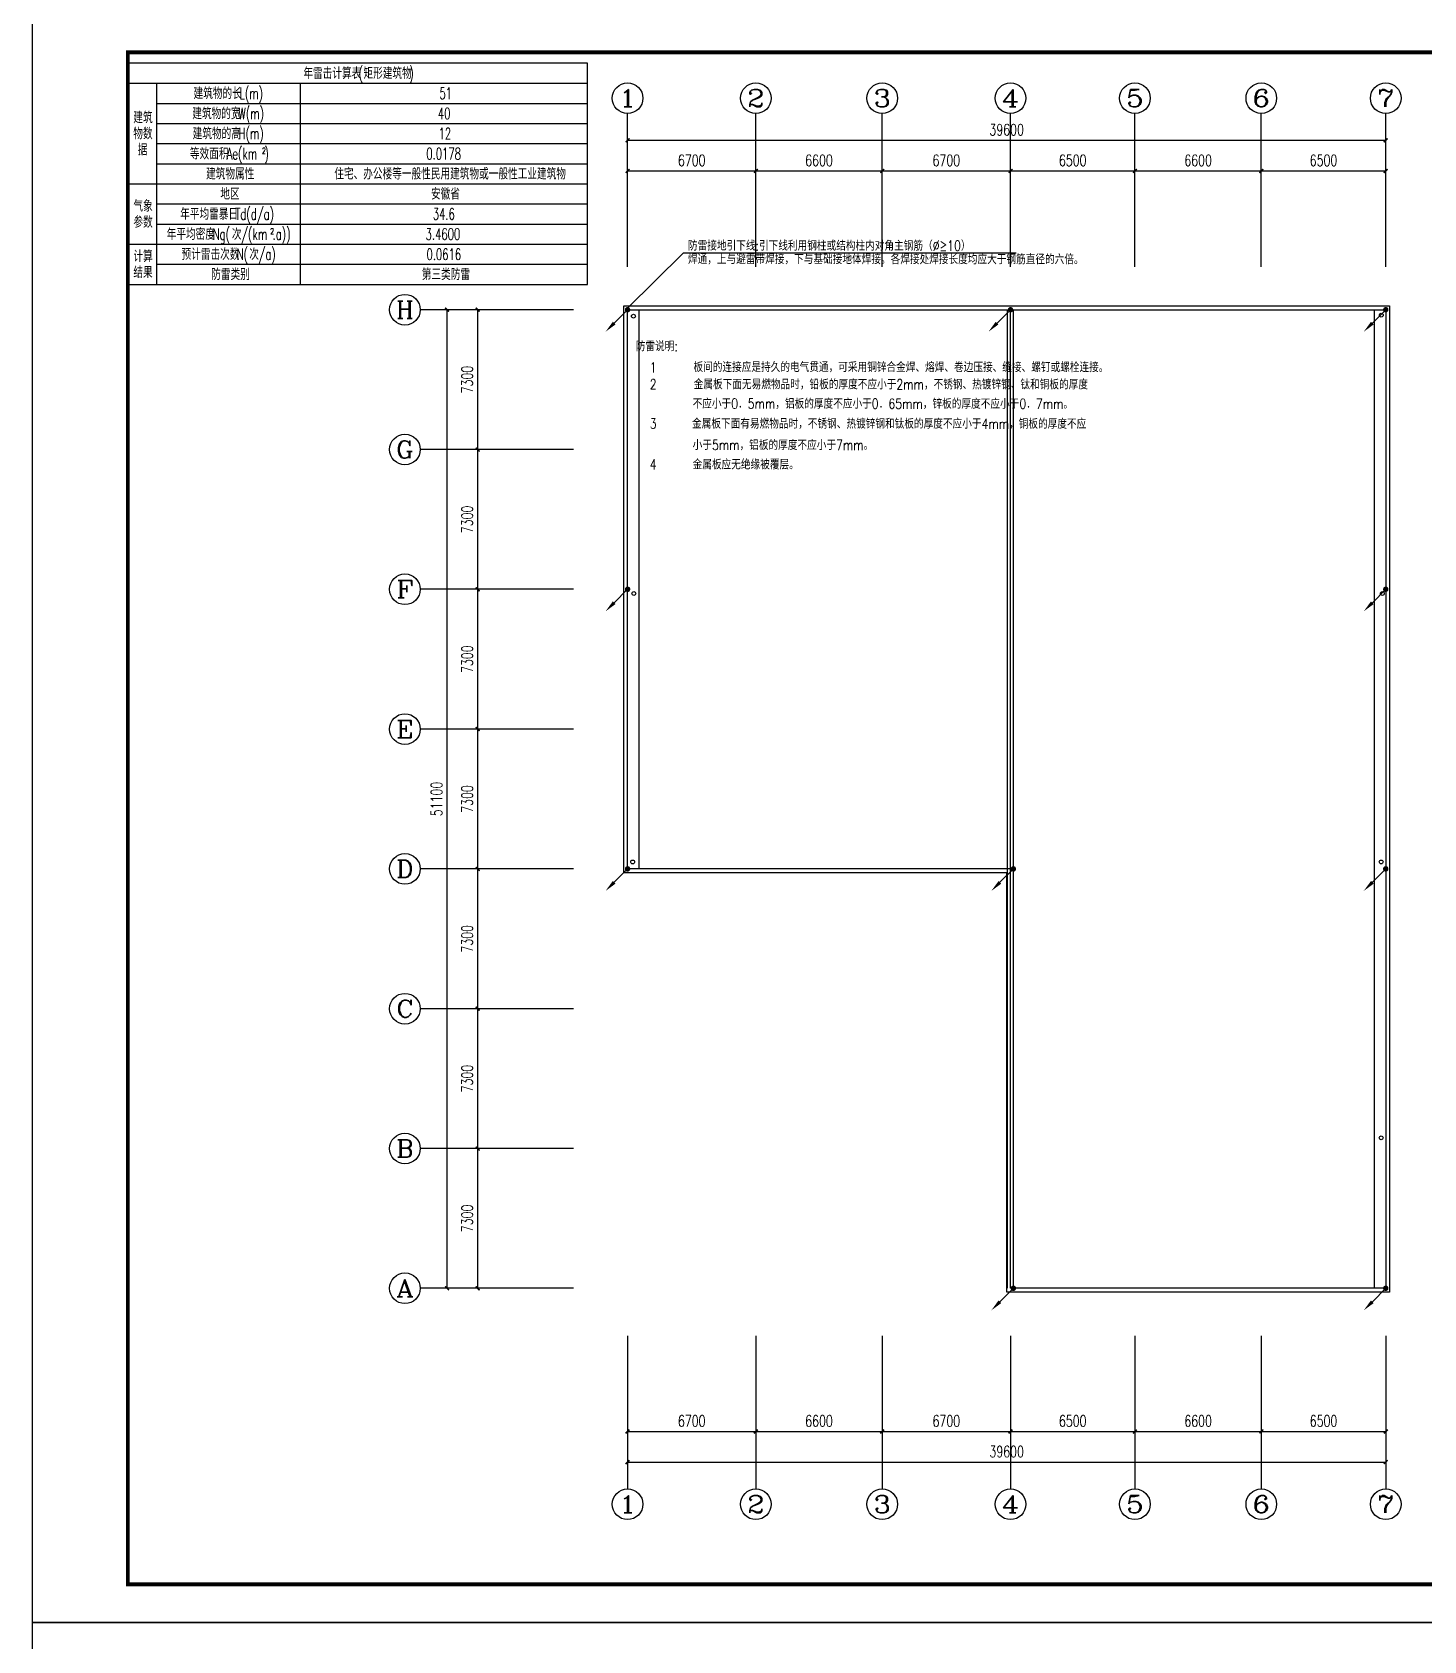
# Model space of a CAD drawing. Extents: x 1680110 to 2699828, y 269661 to 891349.
# Drawn here: x 2361418 to 2434104, y 472282 to 556282 of the extents above; entities that cross this region are included whole.
import ezdxf
from ezdxf.enums import TextEntityAlignment as Align

# ---------------------------------------------------------------- set-up
doc = ezdxf.new("R2010")
doc.units = 0
doc.header["$LTSCALE"] = 1000
doc.header["$MEASUREMENT"] = 0
for name, color, linetype in [('AXIS', 3, 'Continuous'), ('AXIS_TEXT', 7, 'Continuous'), ('LWIRE', 4, 'Continuous'), ('PUB_TITLE', 4, 'Continuous'), ('TEL_TAB', 7, 'Continuous'), ('中文', 2, 'Continuous'), ('屋面', 42, 'Continuous'), ('线', 150, 'Continuous')]:
    doc.layers.add(name, color=color, linetype=linetype)
doc.styles.add('_TCH_AXIS', font='COMPLEX', dxfattribs={"bigfont": 'GBCBIG'})
doc.styles.add('_TCH_DIM_T3', font='SIMPLEX', dxfattribs={"width": 0.705882, "bigfont": 'GBCBIG'})
doc.styles.add('_TEL_DIM', font='SIMPLEX', dxfattribs={"width": 0.8, "height": 3.5, "bigfont": 'HZTXT'})
doc.styles.add('COMPLEX', font='COMPLEX')
doc.styles.get("Standard").update_dxf_attribs({"font": 'gbenor.shx', "bigfont": 'gbcbig.shx'})
doc.dimstyles.new('_TCH_ARCH&&200', dxfattribs={"dimtxt": 595, "dimasz": 200, "dimexe": 500, "dimexo": 600, "dimgap": 252.5, "dimtad": 1, "dimdec": 0, "dimzin": 0, "dimdsep": 46, "dimtxsty": '_TCH_DIM_T3', "dimblk": 'ARCHTICK', "dimcen": 0.09, "dimclrt": 7, "dimazin": 2, "dimtfac": 1, "dimtdec": 0, "dimtix": 1, "dimtmove": 2, "dimatfit": 3, "dimfxl": 0, "dimtolj": 1, "dimtzin": 0, "dimarcsym": 0})

# ---------------------------------------------------------------- blocks, each defined once
blk = doc.blocks.new('$TelecSys$00000080')
for p, q in [((-0.7, -0.7), (0, 0)), ((0.104, 0.104), (0.104, 0.104)), ((-0.104, -0.104), (-0.104, -0.104))]:
    blk.add_line(p, q)
at = {"const_width": 0.142}
blk.add_lwpolyline([(0.071, 0, 1), (-0.071, 0, 1)], format="xyb", close=True, dxfattribs=at)
blk.add_solid([(-0.63, -0.77), (-0.77, -0.63), (-1.15, -1.15)])
at = {"width": 0.8, "flags": 9}
blk.add_attdef('A', (0, 0), '', height=0.00002, rotation=180, dxfattribs=at)
blk = doc.blocks.new('_ArchTick')
at = {"color": 0, "linetype": 'ByBlock', "const_width": 0.4}
blk.add_lwpolyline([(-0.5, -0.5), (0.5, 0.5)], dxfattribs=at)
blk = doc.blocks.new('*D99')
at = {"layer": 'AXIS', "color": 0, "lineweight": -2, "transparency": 16777216}
for p, q in [((2392516, 544636), (2392516, 549536)), ((2399216, 544636), (2399216, 549536)), ((2392516, 549036), (2399216, 549036))]:
    blk.add_line(p, q, dxfattribs=at)
at = {"layer": 'Defpoints', "color": 0, "transparency": 16777216}
for p in [(2399216, 549036), (2392516, 544036), (2399216, 544036)]:
    blk.add_point(p, dxfattribs=at)
at = {"layer": 'AXIS', "color": 0, "lineweight": -2, "transparency": 16777216, "xscale": 200, "yscale": 200, "zscale": 200, "rotation": 180}
blk.add_blockref('_ArchTick', (2392516, 549036), dxfattribs=at)
at = {"layer": 'AXIS', "color": 0, "lineweight": -2, "transparency": 16777216, "xscale": 200, "yscale": 200, "zscale": 200}
blk.add_blockref('_ArchTick', (2399216, 549036), dxfattribs=at)
at = {"layer": 'AXIS', "color": 7, "transparency": 16777216, "insert": (2395866, 549586), "char_height": 595, "attachment_point": 5, "style": '_TCH_DIM_T3'}
blk.add_mtext('\\A1;6700', dxfattribs=at)
blk = doc.blocks.new('*D100')
at = {"layer": 'AXIS', "color": 0, "lineweight": -2, "transparency": 16777216}
for p, q in [((2399216, 544636), (2399216, 549536)), ((2405816, 544636), (2405816, 549536)), ((2399216, 549036), (2405816, 549036))]:
    blk.add_line(p, q, dxfattribs=at)
at = {"layer": 'Defpoints', "color": 0, "transparency": 16777216}
for p in [(2405816, 549036), (2399216, 544036), (2405816, 544036)]:
    blk.add_point(p, dxfattribs=at)
at = {"layer": 'AXIS', "color": 0, "lineweight": -2, "transparency": 16777216, "xscale": 200, "yscale": 200, "zscale": 200, "rotation": 180}
blk.add_blockref('_ArchTick', (2399216, 549036), dxfattribs=at)
at = {"layer": 'AXIS', "color": 0, "lineweight": -2, "transparency": 16777216, "xscale": 200, "yscale": 200, "zscale": 200}
blk.add_blockref('_ArchTick', (2405816, 549036), dxfattribs=at)
at = {"layer": 'AXIS', "color": 7, "transparency": 16777216, "insert": (2402516, 549586), "char_height": 595, "attachment_point": 5, "style": '_TCH_DIM_T3'}
blk.add_mtext('\\A1;6600', dxfattribs=at)
blk = doc.blocks.new('*D101')
at = {"layer": 'AXIS', "color": 0, "lineweight": -2, "transparency": 16777216}
for p, q in [((2405816, 544636), (2405816, 549536)), ((2412516, 544636), (2412516, 549536)), ((2405816, 549036), (2412516, 549036))]:
    blk.add_line(p, q, dxfattribs=at)
at = {"layer": 'Defpoints', "color": 0, "transparency": 16777216}
for p in [(2412516, 549036), (2405816, 544036), (2412516, 544036)]:
    blk.add_point(p, dxfattribs=at)
at = {"layer": 'AXIS', "color": 0, "lineweight": -2, "transparency": 16777216, "xscale": 200, "yscale": 200, "zscale": 200, "rotation": 180}
blk.add_blockref('_ArchTick', (2405816, 549036), dxfattribs=at)
at = {"layer": 'AXIS', "color": 0, "lineweight": -2, "transparency": 16777216, "xscale": 200, "yscale": 200, "zscale": 200}
blk.add_blockref('_ArchTick', (2412516, 549036), dxfattribs=at)
at = {"layer": 'AXIS', "color": 7, "transparency": 16777216, "insert": (2409166, 549586), "char_height": 595, "attachment_point": 5, "style": '_TCH_DIM_T3'}
blk.add_mtext('\\A1;6700', dxfattribs=at)
blk = doc.blocks.new('*D102')
at = {"layer": 'AXIS', "color": 0, "lineweight": -2, "transparency": 16777216}
for p, q in [((2412516, 544636), (2412516, 549536)), ((2419016, 544636), (2419016, 549536)), ((2412516, 549036), (2419016, 549036))]:
    blk.add_line(p, q, dxfattribs=at)
at = {"layer": 'Defpoints', "color": 0, "transparency": 16777216}
for p in [(2419016, 549036), (2412516, 544036), (2419016, 544036)]:
    blk.add_point(p, dxfattribs=at)
at = {"layer": 'AXIS', "color": 0, "lineweight": -2, "transparency": 16777216, "xscale": 200, "yscale": 200, "zscale": 200, "rotation": 180}
blk.add_blockref('_ArchTick', (2412516, 549036), dxfattribs=at)
at = {"layer": 'AXIS', "color": 0, "lineweight": -2, "transparency": 16777216, "xscale": 200, "yscale": 200, "zscale": 200}
blk.add_blockref('_ArchTick', (2419016, 549036), dxfattribs=at)
at = {"layer": 'AXIS', "color": 7, "transparency": 16777216, "insert": (2415766, 549586), "char_height": 595, "attachment_point": 5, "style": '_TCH_DIM_T3'}
blk.add_mtext('\\A1;6500', dxfattribs=at)
blk = doc.blocks.new('*D103')
at = {"layer": 'AXIS', "color": 0, "lineweight": -2, "transparency": 16777216}
for p, q in [((2419016, 544636), (2419016, 549536)), ((2425616, 544636), (2425616, 549536)), ((2419016, 549036), (2425616, 549036))]:
    blk.add_line(p, q, dxfattribs=at)
at = {"layer": 'Defpoints', "color": 0, "transparency": 16777216}
for p in [(2425616, 549036), (2419016, 544036), (2425616, 544036)]:
    blk.add_point(p, dxfattribs=at)
at = {"layer": 'AXIS', "color": 0, "lineweight": -2, "transparency": 16777216, "xscale": 200, "yscale": 200, "zscale": 200, "rotation": 180}
blk.add_blockref('_ArchTick', (2419016, 549036), dxfattribs=at)
at = {"layer": 'AXIS', "color": 0, "lineweight": -2, "transparency": 16777216, "xscale": 200, "yscale": 200, "zscale": 200}
blk.add_blockref('_ArchTick', (2425616, 549036), dxfattribs=at)
at = {"layer": 'AXIS', "color": 7, "transparency": 16777216, "insert": (2422316, 549586), "char_height": 595, "attachment_point": 5, "style": '_TCH_DIM_T3'}
blk.add_mtext('\\A1;6600', dxfattribs=at)
blk = doc.blocks.new('*D104')
at = {"layer": 'AXIS', "color": 0, "lineweight": -2, "transparency": 16777216}
for p, q in [((2425616, 544636), (2425616, 549536)), ((2432116, 544636), (2432116, 549536)), ((2425616, 549036), (2432116, 549036))]:
    blk.add_line(p, q, dxfattribs=at)
at = {"layer": 'Defpoints', "color": 0, "transparency": 16777216}
for p in [(2432116, 549036), (2425616, 544036), (2432116, 544036)]:
    blk.add_point(p, dxfattribs=at)
at = {"layer": 'AXIS', "color": 0, "lineweight": -2, "transparency": 16777216, "xscale": 200, "yscale": 200, "zscale": 200, "rotation": 180}
blk.add_blockref('_ArchTick', (2425616, 549036), dxfattribs=at)
at = {"layer": 'AXIS', "color": 0, "lineweight": -2, "transparency": 16777216, "xscale": 200, "yscale": 200, "zscale": 200}
blk.add_blockref('_ArchTick', (2432116, 549036), dxfattribs=at)
at = {"layer": 'AXIS', "color": 7, "transparency": 16777216, "insert": (2428866, 549586), "char_height": 595, "attachment_point": 5, "style": '_TCH_DIM_T3'}
blk.add_mtext('\\A1;6500', dxfattribs=at)
blk = doc.blocks.new('*D105')
at = {"layer": 'AXIS', "color": 0, "lineweight": -2, "transparency": 16777216}
for p, q in [((2392516, 544636), (2392516, 551136)), ((2432116, 544636), (2432116, 551136)), ((2392516, 550636), (2432116, 550636))]:
    blk.add_line(p, q, dxfattribs=at)
at = {"layer": 'Defpoints', "color": 0, "transparency": 16777216}
for p in [(2432116, 550636), (2392516, 544036), (2432116, 544036)]:
    blk.add_point(p, dxfattribs=at)
at = {"layer": 'AXIS', "color": 0, "lineweight": -2, "transparency": 16777216, "xscale": 200, "yscale": 200, "zscale": 200, "rotation": 180}
blk.add_blockref('_ArchTick', (2392516, 550636), dxfattribs=at)
at = {"layer": 'AXIS', "color": 0, "lineweight": -2, "transparency": 16777216, "xscale": 200, "yscale": 200, "zscale": 200}
blk.add_blockref('_ArchTick', (2432116, 550636), dxfattribs=at)
at = {"layer": 'AXIS', "color": 7, "transparency": 16777216, "insert": (2412316, 551186), "char_height": 595, "attachment_point": 5, "style": '_TCH_DIM_T3'}
blk.add_mtext('\\A1;39600', dxfattribs=at)
blk = doc.blocks.new('*D106')
at = {"layer": 'AXIS', "color": 0, "lineweight": -2, "transparency": 16777216}
for p, q in [((2392516, 487614), (2392516, 482714)), ((2399216, 487614), (2399216, 482714)), ((2392516, 483214), (2399216, 483214))]:
    blk.add_line(p, q, dxfattribs=at)
at = {"layer": 'Defpoints', "color": 0, "transparency": 16777216}
for p in [(2392516, 488214), (2399216, 488214), (2399216, 483214)]:
    blk.add_point(p, dxfattribs=at)
at = {"layer": 'AXIS', "color": 0, "lineweight": -2, "transparency": 16777216, "xscale": 200, "yscale": 200, "zscale": 200, "rotation": 180}
blk.add_blockref('_ArchTick', (2392516, 483214), dxfattribs=at)
at = {"layer": 'AXIS', "color": 0, "lineweight": -2, "transparency": 16777216, "xscale": 200, "yscale": 200, "zscale": 200}
blk.add_blockref('_ArchTick', (2399216, 483214), dxfattribs=at)
at = {"layer": 'AXIS', "color": 7, "transparency": 16777216, "insert": (2395866, 483764), "char_height": 595, "attachment_point": 5, "style": '_TCH_DIM_T3'}
blk.add_mtext('\\A1;6700', dxfattribs=at)
blk = doc.blocks.new('*D107')
at = {"layer": 'AXIS', "color": 0, "lineweight": -2, "transparency": 16777216}
for p, q in [((2399216, 487614), (2399216, 482714)), ((2405816, 487614), (2405816, 482714)), ((2399216, 483214), (2405816, 483214))]:
    blk.add_line(p, q, dxfattribs=at)
at = {"layer": 'Defpoints', "color": 0, "transparency": 16777216}
for p in [(2399216, 488214), (2405816, 488214), (2405816, 483214)]:
    blk.add_point(p, dxfattribs=at)
at = {"layer": 'AXIS', "color": 0, "lineweight": -2, "transparency": 16777216, "xscale": 200, "yscale": 200, "zscale": 200, "rotation": 180}
blk.add_blockref('_ArchTick', (2399216, 483214), dxfattribs=at)
at = {"layer": 'AXIS', "color": 0, "lineweight": -2, "transparency": 16777216, "xscale": 200, "yscale": 200, "zscale": 200}
blk.add_blockref('_ArchTick', (2405816, 483214), dxfattribs=at)
at = {"layer": 'AXIS', "color": 7, "transparency": 16777216, "insert": (2402516, 483764), "char_height": 595, "attachment_point": 5, "style": '_TCH_DIM_T3'}
blk.add_mtext('\\A1;6600', dxfattribs=at)
blk = doc.blocks.new('*D108')
at = {"layer": 'AXIS', "color": 0, "lineweight": -2, "transparency": 16777216}
for p, q in [((2405816, 487614), (2405816, 482714)), ((2412516, 487614), (2412516, 482714)), ((2405816, 483214), (2412516, 483214))]:
    blk.add_line(p, q, dxfattribs=at)
at = {"layer": 'Defpoints', "color": 0, "transparency": 16777216}
for p in [(2405816, 488214), (2412516, 488214), (2412516, 483214)]:
    blk.add_point(p, dxfattribs=at)
at = {"layer": 'AXIS', "color": 0, "lineweight": -2, "transparency": 16777216, "xscale": 200, "yscale": 200, "zscale": 200, "rotation": 180}
blk.add_blockref('_ArchTick', (2405816, 483214), dxfattribs=at)
at = {"layer": 'AXIS', "color": 0, "lineweight": -2, "transparency": 16777216, "xscale": 200, "yscale": 200, "zscale": 200}
blk.add_blockref('_ArchTick', (2412516, 483214), dxfattribs=at)
at = {"layer": 'AXIS', "color": 7, "transparency": 16777216, "insert": (2409166, 483764), "char_height": 595, "attachment_point": 5, "style": '_TCH_DIM_T3'}
blk.add_mtext('\\A1;6700', dxfattribs=at)
blk = doc.blocks.new('*D109')
at = {"layer": 'AXIS', "color": 0, "lineweight": -2, "transparency": 16777216}
for p, q in [((2412516, 487614), (2412516, 482714)), ((2419016, 487614), (2419016, 482714)), ((2412516, 483214), (2419016, 483214))]:
    blk.add_line(p, q, dxfattribs=at)
at = {"layer": 'Defpoints', "color": 0, "transparency": 16777216}
for p in [(2412516, 488214), (2419016, 488214), (2419016, 483214)]:
    blk.add_point(p, dxfattribs=at)
at = {"layer": 'AXIS', "color": 0, "lineweight": -2, "transparency": 16777216, "xscale": 200, "yscale": 200, "zscale": 200, "rotation": 180}
blk.add_blockref('_ArchTick', (2412516, 483214), dxfattribs=at)
at = {"layer": 'AXIS', "color": 0, "lineweight": -2, "transparency": 16777216, "xscale": 200, "yscale": 200, "zscale": 200}
blk.add_blockref('_ArchTick', (2419016, 483214), dxfattribs=at)
at = {"layer": 'AXIS', "color": 7, "transparency": 16777216, "insert": (2415766, 483764), "char_height": 595, "attachment_point": 5, "style": '_TCH_DIM_T3'}
blk.add_mtext('\\A1;6500', dxfattribs=at)
blk = doc.blocks.new('*D110')
at = {"layer": 'AXIS', "color": 0, "lineweight": -2, "transparency": 16777216}
for p, q in [((2419016, 487614), (2419016, 482714)), ((2425616, 487614), (2425616, 482714)), ((2419016, 483214), (2425616, 483214))]:
    blk.add_line(p, q, dxfattribs=at)
at = {"layer": 'Defpoints', "color": 0, "transparency": 16777216}
for p in [(2419016, 488214), (2425616, 488214), (2425616, 483214)]:
    blk.add_point(p, dxfattribs=at)
at = {"layer": 'AXIS', "color": 0, "lineweight": -2, "transparency": 16777216, "xscale": 200, "yscale": 200, "zscale": 200, "rotation": 180}
blk.add_blockref('_ArchTick', (2419016, 483214), dxfattribs=at)
at = {"layer": 'AXIS', "color": 0, "lineweight": -2, "transparency": 16777216, "xscale": 200, "yscale": 200, "zscale": 200}
blk.add_blockref('_ArchTick', (2425616, 483214), dxfattribs=at)
at = {"layer": 'AXIS', "color": 7, "transparency": 16777216, "insert": (2422316, 483764), "char_height": 595, "attachment_point": 5, "style": '_TCH_DIM_T3'}
blk.add_mtext('\\A1;6600', dxfattribs=at)
blk = doc.blocks.new('*D111')
at = {"layer": 'AXIS', "color": 0, "lineweight": -2, "transparency": 16777216}
for p, q in [((2425616, 487614), (2425616, 482714)), ((2432116, 487614), (2432116, 482714)), ((2425616, 483214), (2432116, 483214))]:
    blk.add_line(p, q, dxfattribs=at)
at = {"layer": 'Defpoints', "color": 0, "transparency": 16777216}
for p in [(2425616, 488214), (2432116, 488214), (2432116, 483214)]:
    blk.add_point(p, dxfattribs=at)
at = {"layer": 'AXIS', "color": 0, "lineweight": -2, "transparency": 16777216, "xscale": 200, "yscale": 200, "zscale": 200, "rotation": 180}
blk.add_blockref('_ArchTick', (2425616, 483214), dxfattribs=at)
at = {"layer": 'AXIS', "color": 0, "lineweight": -2, "transparency": 16777216, "xscale": 200, "yscale": 200, "zscale": 200}
blk.add_blockref('_ArchTick', (2432116, 483214), dxfattribs=at)
at = {"layer": 'AXIS', "color": 7, "transparency": 16777216, "insert": (2428866, 483764), "char_height": 595, "attachment_point": 5, "style": '_TCH_DIM_T3'}
blk.add_mtext('\\A1;6500', dxfattribs=at)
blk = doc.blocks.new('*D112')
at = {"layer": 'AXIS', "color": 0, "lineweight": -2, "transparency": 16777216}
for p, q in [((2392516, 487614), (2392516, 481114)), ((2432116, 487614), (2432116, 481114)), ((2392516, 481614), (2432116, 481614))]:
    blk.add_line(p, q, dxfattribs=at)
at = {"layer": 'Defpoints', "color": 0, "transparency": 16777216}
for p in [(2392516, 488214), (2432116, 488214), (2432116, 481614)]:
    blk.add_point(p, dxfattribs=at)
at = {"layer": 'AXIS', "color": 0, "lineweight": -2, "transparency": 16777216, "xscale": 200, "yscale": 200, "zscale": 200, "rotation": 180}
blk.add_blockref('_ArchTick', (2392516, 481614), dxfattribs=at)
at = {"layer": 'AXIS', "color": 0, "lineweight": -2, "transparency": 16777216, "xscale": 200, "yscale": 200, "zscale": 200}
blk.add_blockref('_ArchTick', (2432116, 481614), dxfattribs=at)
at = {"layer": 'AXIS', "color": 7, "transparency": 16777216, "insert": (2412316, 482164), "char_height": 595, "attachment_point": 5, "style": '_TCH_DIM_T3'}
blk.add_mtext('\\A1;39600', dxfattribs=at)
blk = doc.blocks.new('*D113')
at = {"layer": 'AXIS', "color": 0, "lineweight": -2, "transparency": 16777216}
for p, q in [((2389088, 497990), (2384188, 497990)), ((2384688, 490690), (2384688, 497990)), ((2389088, 490690), (2384188, 490690))]:
    blk.add_line(p, q, dxfattribs=at)
at = {"layer": 'Defpoints', "color": 0, "transparency": 16777216}
for p in [(2384688, 497990), (2389688, 497990), (2389688, 490690)]:
    blk.add_point(p, dxfattribs=at)
at = {"layer": 'AXIS', "color": 0, "lineweight": -2, "transparency": 16777216, "xscale": 200, "yscale": 200, "zscale": 200}
for p, rotation in [((2384688, 497990), 90), ((2384688, 490690), 270)]:
    blk.add_blockref('_ArchTick', p, dxfattribs=dict(at, rotation=rotation))
at = {"layer": 'AXIS', "color": 7, "transparency": 16777216, "insert": (2384138, 494340), "char_height": 595, "attachment_point": 5, "rotation": 90, "style": '_TCH_DIM_T3'}
blk.add_mtext('\\A1;7300', dxfattribs=at)
blk = doc.blocks.new('*D114')
at = {"layer": 'AXIS', "color": 0, "lineweight": -2, "transparency": 16777216}
for p, q in [((2389088, 505290), (2384188, 505290)), ((2384688, 497990), (2384688, 505290)), ((2389088, 497990), (2384188, 497990))]:
    blk.add_line(p, q, dxfattribs=at)
at = {"layer": 'Defpoints', "color": 0, "transparency": 16777216}
for p in [(2384688, 505290), (2389688, 505290), (2389688, 497990)]:
    blk.add_point(p, dxfattribs=at)
at = {"layer": 'AXIS', "color": 0, "lineweight": -2, "transparency": 16777216, "xscale": 200, "yscale": 200, "zscale": 200}
for p, rotation in [((2384688, 505290), 90), ((2384688, 497990), 270)]:
    blk.add_blockref('_ArchTick', p, dxfattribs=dict(at, rotation=rotation))
at = {"layer": 'AXIS', "color": 7, "transparency": 16777216, "insert": (2384138, 501640), "char_height": 595, "attachment_point": 5, "rotation": 90, "style": '_TCH_DIM_T3'}
blk.add_mtext('\\A1;7300', dxfattribs=at)
blk = doc.blocks.new('*D115')
at = {"layer": 'AXIS', "color": 0, "lineweight": -2, "transparency": 16777216}
for p, q in [((2389088, 512590), (2384188, 512590)), ((2384688, 505290), (2384688, 512590)), ((2389088, 505290), (2384188, 505290))]:
    blk.add_line(p, q, dxfattribs=at)
at = {"layer": 'Defpoints', "color": 0, "transparency": 16777216}
for p in [(2384688, 512590), (2389688, 512590), (2389688, 505290)]:
    blk.add_point(p, dxfattribs=at)
at = {"layer": 'AXIS', "color": 0, "lineweight": -2, "transparency": 16777216, "xscale": 200, "yscale": 200, "zscale": 200}
for p, rotation in [((2384688, 512590), 90), ((2384688, 505290), 270)]:
    blk.add_blockref('_ArchTick', p, dxfattribs=dict(at, rotation=rotation))
at = {"layer": 'AXIS', "color": 7, "transparency": 16777216, "insert": (2384138, 508940), "char_height": 595, "attachment_point": 5, "rotation": 90, "style": '_TCH_DIM_T3'}
blk.add_mtext('\\A1;7300', dxfattribs=at)
blk = doc.blocks.new('*D116')
at = {"layer": 'AXIS', "color": 0, "lineweight": -2, "transparency": 16777216}
for p, q in [((2389088, 519890), (2384188, 519890)), ((2384688, 512590), (2384688, 519890)), ((2389088, 512590), (2384188, 512590))]:
    blk.add_line(p, q, dxfattribs=at)
at = {"layer": 'Defpoints', "color": 0, "transparency": 16777216}
for p in [(2384688, 519890), (2389688, 519890), (2389688, 512590)]:
    blk.add_point(p, dxfattribs=at)
at = {"layer": 'AXIS', "color": 0, "lineweight": -2, "transparency": 16777216, "xscale": 200, "yscale": 200, "zscale": 200}
for p, rotation in [((2384688, 519890), 90), ((2384688, 512590), 270)]:
    blk.add_blockref('_ArchTick', p, dxfattribs=dict(at, rotation=rotation))
at = {"layer": 'AXIS', "color": 7, "transparency": 16777216, "insert": (2384138, 516240), "char_height": 595, "attachment_point": 5, "rotation": 90, "style": '_TCH_DIM_T3'}
blk.add_mtext('\\A1;7300', dxfattribs=at)
blk = doc.blocks.new('*D117')
at = {"layer": 'AXIS', "color": 0, "lineweight": -2, "transparency": 16777216}
for p, q in [((2389088, 527190), (2384188, 527190)), ((2384688, 519890), (2384688, 527190)), ((2389088, 519890), (2384188, 519890))]:
    blk.add_line(p, q, dxfattribs=at)
at = {"layer": 'Defpoints', "color": 0, "transparency": 16777216}
for p in [(2384688, 527190), (2389688, 527190), (2389688, 519890)]:
    blk.add_point(p, dxfattribs=at)
at = {"layer": 'AXIS', "color": 0, "lineweight": -2, "transparency": 16777216, "xscale": 200, "yscale": 200, "zscale": 200}
for p, rotation in [((2384688, 527190), 90), ((2384688, 519890), 270)]:
    blk.add_blockref('_ArchTick', p, dxfattribs=dict(at, rotation=rotation))
at = {"layer": 'AXIS', "color": 7, "transparency": 16777216, "insert": (2384138, 523540), "char_height": 595, "attachment_point": 5, "rotation": 90, "style": '_TCH_DIM_T3'}
blk.add_mtext('\\A1;7300', dxfattribs=at)
blk = doc.blocks.new('*D118')
at = {"layer": 'AXIS', "color": 0, "lineweight": -2, "transparency": 16777216}
for p, q in [((2389088, 534490), (2384188, 534490)), ((2384688, 527190), (2384688, 534490)), ((2389088, 527190), (2384188, 527190))]:
    blk.add_line(p, q, dxfattribs=at)
at = {"layer": 'Defpoints', "color": 0, "transparency": 16777216}
for p in [(2384688, 534490), (2389688, 534490), (2389688, 527190)]:
    blk.add_point(p, dxfattribs=at)
at = {"layer": 'AXIS', "color": 0, "lineweight": -2, "transparency": 16777216, "xscale": 200, "yscale": 200, "zscale": 200}
for p, rotation in [((2384688, 534490), 90), ((2384688, 527190), 270)]:
    blk.add_blockref('_ArchTick', p, dxfattribs=dict(at, rotation=rotation))
at = {"layer": 'AXIS', "color": 7, "transparency": 16777216, "insert": (2384138, 530840), "char_height": 595, "attachment_point": 5, "rotation": 90, "style": '_TCH_DIM_T3'}
blk.add_mtext('\\A1;7300', dxfattribs=at)
blk = doc.blocks.new('*D119')
at = {"layer": 'AXIS', "color": 0, "lineweight": -2, "transparency": 16777216}
for p, q in [((2389088, 541790), (2384188, 541790)), ((2384688, 534490), (2384688, 541790)), ((2389088, 534490), (2384188, 534490))]:
    blk.add_line(p, q, dxfattribs=at)
at = {"layer": 'Defpoints', "color": 0, "transparency": 16777216}
for p in [(2384688, 541790), (2389688, 541790), (2389688, 534490)]:
    blk.add_point(p, dxfattribs=at)
at = {"layer": 'AXIS', "color": 0, "lineweight": -2, "transparency": 16777216, "xscale": 200, "yscale": 200, "zscale": 200}
for p, rotation in [((2384688, 541790), 90), ((2384688, 534490), 270)]:
    blk.add_blockref('_ArchTick', p, dxfattribs=dict(at, rotation=rotation))
at = {"layer": 'AXIS', "color": 7, "transparency": 16777216, "insert": (2384138, 538140), "char_height": 595, "attachment_point": 5, "rotation": 90, "style": '_TCH_DIM_T3'}
blk.add_mtext('\\A1;7300', dxfattribs=at)
blk = doc.blocks.new('*D120')
at = {"layer": 'AXIS', "color": 0, "lineweight": -2, "transparency": 16777216}
for p, q in [((2389088, 541790), (2382588, 541790)), ((2383088, 490690), (2383088, 541790)), ((2389088, 490690), (2382588, 490690))]:
    blk.add_line(p, q, dxfattribs=at)
at = {"layer": 'Defpoints', "color": 0, "transparency": 16777216}
for p in [(2383088, 541790), (2389688, 541790), (2389688, 490690)]:
    blk.add_point(p, dxfattribs=at)
at = {"layer": 'AXIS', "color": 0, "lineweight": -2, "transparency": 16777216, "xscale": 200, "yscale": 200, "zscale": 200}
for p, rotation in [((2383088, 541790), 90), ((2383088, 490690), 270)]:
    blk.add_blockref('_ArchTick', p, dxfattribs=dict(at, rotation=rotation))
at = {"layer": 'AXIS', "color": 7, "transparency": 16777216, "insert": (2382538, 516240), "char_height": 595, "attachment_point": 5, "rotation": 90, "style": '_TCH_DIM_T3'}
blk.add_mtext('\\A1;51100', dxfattribs=at)
blk = doc.blocks.new('_AXISO')
blk.add_circle((0, 0), 0.5)
at = {"layer": 'AXIS_TEXT', "style": 'COMPLEX', "width": 1.041667}
blk.add_attdef('A', text='', height=0.56, dxfattribs=at).set_placement((-0.25, -0.28), (0.25, -0.28), align=Align.FIT)

msp = doc.modelspace()

# ---------------------------------------------------------------- linework, layer by layer
at = {"color": 8}
for centre in [(2392821.6, 541455.5), (2431882, 541507.6), (2392844.3, 526970), (2431937.5, 526970), (2392782.7, 512955), (2431875.8, 512955), (2431875.8, 498549.9)]:
    msp.add_circle(centre, 100, dxfattribs=at)
at = {"layer": 'AXIS'}
for p, q in [((2392516, 544036.3), (2392516, 552036.3)), ((2399216, 544036.3), (2399216, 552036.3)), ((2405816, 544036.3), (2405816, 552036.3)), ((2412516, 544036.3), (2412516, 552036.3)), ((2419016, 544036.3), (2419016, 552036.3)), ((2425616, 544036.3), (2425616, 552036.3)), ((2432116, 544036.3), (2432116, 552036.3)), ((2389688.4, 541790.4), (2381688.4, 541790.4)), ((2389688.4, 534490.4), (2381688.4, 534490.4)), ((2389688.4, 527190.4), (2381688.4, 527190.4)), ((2389688.4, 519890.4), (2381688.4, 519890.4)), ((2389688.4, 512590.4), (2381688.4, 512590.4)), ((2389688.4, 505290.4), (2381688.4, 505290.4)), ((2389688.4, 497990.4), (2381688.4, 497990.4)), ((2389688.4, 490690.4), (2381688.4, 490690.4)), ((2392516, 488214.4), (2392516, 480214.4)), ((2399216, 488214.4), (2399216, 480214.4)), ((2405816, 488214.4), (2405816, 480214.4)), ((2412516, 488214.4), (2412516, 480214.4)), ((2419016, 488214.4), (2419016, 480214.4)), ((2425616, 488214.4), (2425616, 480214.4)), ((2432116, 488214.4), (2432116, 480214.4))]:
    msp.add_line(p, q, dxfattribs=at)
at = {"layer": 'PUB_TITLE'}
for points in [[(2361418.2, 473232.4), (2480218.2, 473232.4), (2480218.2, 557232.4), (2361418.2, 557232.4)], [(2361418.2, 389232.4), (2480218.2, 389232.4), (2480218.2, 473232.4), (2361418.2, 473232.4)]]:
    msp.add_lwpolyline(points, close=True, dxfattribs=at)
at = {"layer": 'PUB_TITLE', "const_width": 200}
msp.add_lwpolyline([(2366418.2, 475232.4), (2478218.2, 475232.4), (2478218.2, 555232.4), (2366418.2, 555232.4)], close=True, dxfattribs=at)
at = {"layer": 'TEL_TAB'}
msp.add_lwpolyline([(2366418.2, 543112.1), (2390418.2, 543112.1), (2390418.2, 554662.1), (2366418.2, 554662.1)], close=True, dxfattribs=at)
for points in [[(2366418.2, 553612.1), (2390418.2, 553612.1)], [(2367918.2, 553612.1), (2367918.2, 543112.1)], [(2375418.2, 553612.1), (2375418.2, 543112.1)], [(2367918.2, 552562.1), (2390418.2, 552562.1)], [(2367918.2, 551512.1), (2390418.2, 551512.1)], [(2367918.2, 550462.1), (2390418.2, 550462.1)], [(2367918.2, 549412.1), (2390418.2, 549412.1)], [(2366418.2, 548362.1), (2390418.2, 548362.1)], [(2367918.2, 547312.1), (2390418.2, 547312.1)], [(2367918.2, 546262.1), (2390418.2, 546262.1)], [(2366418.2, 545212.1), (2390418.2, 545212.1)], [(2367918.2, 544162.1), (2390418.2, 544162.1)]]:
    msp.add_lwpolyline(points, dxfattribs=at)
at = {"layer": '中文'}
for p, q in [((2395418.4, 544734.7), (2392502.2, 541844.9)), ((2412805.2, 544734.7), (2395418.4, 544734.7))]:
    msp.add_line(p, q, dxfattribs=at)
at = {"layer": '屋面', "color": 8}
for points in [[(2392316, 541990.4), (2432316, 541990.4), (2432316, 490490.4), (2412316, 490490.4), (2412316, 512390.4), (2392316, 512390.4)], [(2392516, 541790.4), (2432116, 541790.4), (2432116, 490690.4), (2412516, 490690.4), (2412516, 512590.4), (2392516, 512590.4)]]:
    msp.add_lwpolyline(points, close=True, dxfattribs=at)
at = {"layer": '线', "color": 8}
for p, q in [((2412366, 490690.4), (2412366, 541790.4)), ((2412516, 490690.4), (2412516, 541790.4)), ((2412666, 490690.4), (2412666, 541790.4))]:
    msp.add_line(p, q, dxfattribs=at)
for points in [[(2393116, 512590.4), (2393116, 541790.4)], [(2431516, 541790.4), (2431516, 490690.4)]]:
    msp.add_lwpolyline(points, dxfattribs=at)

# ---------------------------------------------------------------- block references
at = {"layer": 'AXIS'}
ref = msp.add_blockref('_AXISO', (2392516, 552836.3), dxfattribs=dict(at, xscale=1600, yscale=1600, zscale=1600))
ref.add_attrib('A', '1', dxfattribs={"layer": 'AXIS_TEXT', "height": 905.1, "style": '_TCH_AXIS', "width": 2.333333}).set_placement((2392063.4, 552383.7), (2392968.5, 552383.7), align=Align.FIT)
ref = msp.add_blockref('_AXISO', (2399216, 552836.3), dxfattribs=dict(at, xscale=1600, yscale=1600, zscale=1600))
ref.add_attrib('A', '2', dxfattribs={"layer": 'AXIS_TEXT', "height": 905.1, "style": '_TCH_AXIS', "width": 1.5}).set_placement((2398763.4, 552383.7), (2399668.5, 552383.7), align=Align.FIT)
ref = msp.add_blockref('_AXISO', (2405816, 552836.3), dxfattribs=dict(at, xscale=1600, yscale=1600, zscale=1600))
ref.add_attrib('A', '3', dxfattribs={"layer": 'AXIS_TEXT', "height": 905.1, "style": '_TCH_AXIS', "width": 1.5}).set_placement((2405363.4, 552383.7), (2406268.5, 552383.7), align=Align.FIT)
ref = msp.add_blockref('_AXISO', (2412516, 552836.3), dxfattribs=dict(at, xscale=1600, yscale=1600, zscale=1600))
ref.add_attrib('A', '4', dxfattribs={"layer": 'AXIS_TEXT', "height": 905.1, "style": '_TCH_AXIS', "width": 1.3125}).set_placement((2412063.4, 552383.7), (2412968.5, 552383.7), align=Align.FIT)
ref = msp.add_blockref('_AXISO', (2419016, 552836.3), dxfattribs=dict(at, xscale=1600, yscale=1600, zscale=1600))
ref.add_attrib('A', '5', dxfattribs={"layer": 'AXIS_TEXT', "height": 905.1, "style": '_TCH_AXIS', "width": 1.5}).set_placement((2418563.4, 552383.7), (2419468.5, 552383.7), align=Align.FIT)
ref = msp.add_blockref('_AXISO', (2425616, 552836.3), dxfattribs=dict(at, xscale=1600, yscale=1600, zscale=1600))
ref.add_attrib('A', '6', dxfattribs={"layer": 'AXIS_TEXT', "height": 905.1, "style": '_TCH_AXIS', "width": 1.5}).set_placement((2425163.4, 552383.7), (2426068.5, 552383.7), align=Align.FIT)
ref = msp.add_blockref('_AXISO', (2432116, 552836.3), dxfattribs=dict(at, xscale=1600, yscale=1600, zscale=1600))
ref.add_attrib('A', '7', dxfattribs={"layer": 'AXIS_TEXT', "height": 905.1, "style": '_TCH_AXIS', "width": 1.5}).set_placement((2431663.4, 552383.7), (2432568.5, 552383.7), align=Align.FIT)
ref = msp.add_blockref('_AXISO', (2380888.4, 541790.4), dxfattribs=dict(at, xscale=1600, yscale=1600, zscale=1600))
ref.add_attrib('A', 'H', dxfattribs={"layer": 'AXIS_TEXT', "height": 905.1, "style": '_TCH_AXIS', "width": 1.05}).set_placement((2380435.8, 541337.9), (2381340.9, 541337.9), align=Align.FIT)
ref = msp.add_blockref('_AXISO', (2380888.4, 534490.4), dxfattribs=dict(at, xscale=1600, yscale=1600, zscale=1600))
ref.add_attrib('A', 'G', dxfattribs={"layer": 'AXIS_TEXT', "height": 905.1, "style": '_TCH_AXIS', "width": 1.166667}).set_placement((2380435.8, 534037.9), (2381340.9, 534037.9), align=Align.FIT)
ref = msp.add_blockref('_AXISO', (2380888.4, 527190.4), dxfattribs=dict(at, xscale=1600, yscale=1600, zscale=1600))
ref.add_attrib('A', 'F', dxfattribs={"layer": 'AXIS_TEXT', "height": 905.1, "style": '_TCH_AXIS', "width": 1.3125}).set_placement((2380435.8, 526737.9), (2381340.9, 526737.9), align=Align.FIT)
ref = msp.add_blockref('_AXISO', (2380888.4, 519890.4), dxfattribs=dict(at, xscale=1600, yscale=1600, zscale=1600))
ref.add_attrib('A', 'E', dxfattribs={"layer": 'AXIS_TEXT', "height": 905.1, "style": '_TCH_AXIS', "width": 1.3125}).set_placement((2380435.8, 519437.9), (2381340.9, 519437.9), align=Align.FIT)
ref = msp.add_blockref('_AXISO', (2380888.4, 512590.4), dxfattribs=dict(at, xscale=1600, yscale=1600, zscale=1600))
ref.add_attrib('A', 'D', dxfattribs={"layer": 'AXIS_TEXT', "height": 905.1, "style": '_TCH_AXIS', "width": 1.235294}).set_placement((2380435.8, 512137.9), (2381340.9, 512137.9), align=Align.FIT)
ref = msp.add_blockref('_AXISO', (2380888.4, 505290.4), dxfattribs=dict(at, xscale=1600, yscale=1600, zscale=1600))
ref.add_attrib('A', 'C', dxfattribs={"layer": 'AXIS_TEXT', "height": 905.1, "style": '_TCH_AXIS', "width": 1.4}).set_placement((2380435.8, 504837.9), (2381340.9, 504837.9), align=Align.FIT)
ref = msp.add_blockref('_AXISO', (2380888.4, 497990.4), dxfattribs=dict(at, xscale=1600, yscale=1600, zscale=1600))
ref.add_attrib('A', 'B', dxfattribs={"layer": 'AXIS_TEXT', "height": 905.1, "style": '_TCH_AXIS', "width": 1.235294}).set_placement((2380435.8, 497537.9), (2381340.9, 497537.9), align=Align.FIT)
ref = msp.add_blockref('_AXISO', (2380888.4, 490690.4), dxfattribs=dict(at, xscale=1600, yscale=1600, zscale=1600))
ref.add_attrib('A', 'A', dxfattribs={"layer": 'AXIS_TEXT', "height": 905.1, "style": '_TCH_AXIS', "width": 1.166667}).set_placement((2380435.8, 490237.9), (2381340.9, 490237.9), align=Align.FIT)
ref = msp.add_blockref('_AXISO', (2392516, 479414.4), dxfattribs=dict(at, xscale=1600, yscale=1600, zscale=1600))
ref.add_attrib('A', '1', dxfattribs={"layer": 'AXIS_TEXT', "height": 905.1, "style": '_TCH_AXIS', "width": 2.333333}).set_placement((2392063.4, 478961.8), (2392968.5, 478961.8), align=Align.FIT)
ref = msp.add_blockref('_AXISO', (2399216, 479414.4), dxfattribs=dict(at, xscale=1600, yscale=1600, zscale=1600))
ref.add_attrib('A', '2', dxfattribs={"layer": 'AXIS_TEXT', "height": 905.1, "style": '_TCH_AXIS', "width": 1.5}).set_placement((2398763.4, 478961.8), (2399668.5, 478961.8), align=Align.FIT)
ref = msp.add_blockref('_AXISO', (2405816, 479414.4), dxfattribs=dict(at, xscale=1600, yscale=1600, zscale=1600))
ref.add_attrib('A', '3', dxfattribs={"layer": 'AXIS_TEXT', "height": 905.1, "style": '_TCH_AXIS', "width": 1.5}).set_placement((2405363.4, 478961.8), (2406268.5, 478961.8), align=Align.FIT)
ref = msp.add_blockref('_AXISO', (2412516, 479414.4), dxfattribs=dict(at, xscale=1600, yscale=1600, zscale=1600))
ref.add_attrib('A', '4', dxfattribs={"layer": 'AXIS_TEXT', "height": 905.1, "style": '_TCH_AXIS', "width": 1.3125}).set_placement((2412063.4, 478961.8), (2412968.5, 478961.8), align=Align.FIT)
ref = msp.add_blockref('_AXISO', (2419016, 479414.4), dxfattribs=dict(at, xscale=1600, yscale=1600, zscale=1600))
ref.add_attrib('A', '5', dxfattribs={"layer": 'AXIS_TEXT', "height": 905.1, "style": '_TCH_AXIS', "width": 1.5}).set_placement((2418563.4, 478961.8), (2419468.5, 478961.8), align=Align.FIT)
ref = msp.add_blockref('_AXISO', (2425616, 479414.4), dxfattribs=dict(at, xscale=1600, yscale=1600, zscale=1600))
ref.add_attrib('A', '6', dxfattribs={"layer": 'AXIS_TEXT', "height": 905.1, "style": '_TCH_AXIS', "width": 1.5}).set_placement((2425163.4, 478961.8), (2426068.5, 478961.8), align=Align.FIT)
ref = msp.add_blockref('_AXISO', (2432116, 479414.4), dxfattribs=dict(at, xscale=1600, yscale=1600, zscale=1600))
ref.add_attrib('A', '7', dxfattribs={"layer": 'AXIS_TEXT', "height": 905.1, "style": '_TCH_AXIS', "width": 1.5}).set_placement((2431663.4, 478961.8), (2432568.5, 478961.8), align=Align.FIT)
at = {"layer": 'LWIRE', "xscale": 1000, "yscale": 1000, "zscale": 1000}
for p in [(2392516, 541790.4), (2412516, 541790.4), (2432116, 541790.4), (2392516, 527190.4), (2432116, 527190.4), (2392516, 512590.4), (2412666, 512590.4), (2432116, 512590.4), (2412666, 490690.4), (2432116, 490690.4)]:
    msp.add_blockref('$TelecSys$00000080', p, dxfattribs=at)

# ---------------------------------------------------------------- texts
at = {"layer": 'TEL_TAB', "style": '_TEL_DIM'}
for s, height, width, p in [('年雷击计算表', 600, 0.8, (2375586.2, 553837.1)), ('(', 600, 0.64, (2378466.2, 553837.1)), ('矩形建筑物', 600, 0.8, (2378722.2, 553837.1)), (')', 600, 0.64, (2381122.2, 553837.1)), ('建筑物的长', 600, 0.8, (2369846.5, 552787.1)), ('L(m)', 600, 0.64, (2372246.5, 552787.1)), ('51', 600, 0.64, (2382689.7, 552787.1)), ('建筑', 600, 0.8, (2366701.1, 551527.1)), ('建筑物的宽', 600, 0.8, (2369782.5, 551737.1)), ('W(m)', 600, 0.64, (2372182.5, 551737.1)), ('40', 600, 0.64, (2382607.4, 551737.1)), ('物数', 600, 0.8, (2366701.1, 550687.1)), ('建筑物的高', 600, 0.8, (2369800.8, 550687.1)), ('H(m)', 600, 0.64, (2372200.8, 550687.1)), ('12', 600, 0.64, (2382643.9, 550687.1)), ('据', 600, 0.8, (2366934.7, 549847.1)), ('等效面积', 600, 0.8, (2369656.8, 549637.1)), ('Ae(km', 600, 0.64, (2371576.8, 549637.1)), ('2', 300, 0.64, (2373423.7, 549937.1)), (')', 600, 0.64, (2373551.7, 549637.1)), ('0.0178', 600, 0.64, (2382003.9, 549637.1)), ('建筑物属性', 600, 0.8, (2370502.2, 548587.1)), ('住宅、办公楼等一般性民用建筑物或一般性工业建筑物', 600, 0.8, (2377199.8, 548587.1)), ('地区', 600, 0.8, (2371244.9, 547537.1)), ('安徽省', 600, 0.8, (2382247.4, 547537.1)), ('气象', 600, 0.8, (2366704.3, 546907.1)), ('年平均雷暴日', 600, 0.8, (2369149.4, 546487.1)), ('Td(d/a)', 600, 0.64, (2372029.4, 546487.1)), ('34.6', 600, 0.64, (2382342.2, 546487.1)), ('参数', 600, 0.8, (2366704.3, 546067.1)), ('年平均密度', 600, 0.8, (2368445.4, 545437.1)), ('Ng(', 600, 0.64, (2370845.4, 545437.1)), ('次', 600, 0.8, (2371851.1, 545437.1)), ('/(km', 600, 0.64, (2372331.1, 545437.1)), ('2', 300, 0.64, (2373848.8, 545737.1)), ('.a))', 600, 0.64, (2373976.8, 545437.1)), ('3.4600', 600, 0.64, (2381967.4, 545437.1)), ('计算', 600, 0.8, (2366705.2, 544282.1)), ('预计雷击次数', 600, 0.8, (2369220.2, 544387.1)), ('N(', 600, 0.64, (2372100.2, 544387.1)), ('次', 600, 0.8, (2372758.5, 544387.1)), ('/a)', 600, 0.64, (2373238.5, 544387.1)), ('0.0616', 600, 0.64, (2382013.1, 544387.1)), ('结果', 600, 0.8, (2366705.2, 543442.1)), ('防雷类别', 600, 0.8, (2370770.6, 543337.1)), ('第三类防雷', 600, 0.8, (2381769.2, 543337.1))]:
    msp.add_text(s, height=height, dxfattribs=dict(at, width=width)).set_placement(p)
at = {"layer": '中文', "style": '_TEL_DIM', "width": 0.8}
for s, p in [('防雷接地引下线:引下线利用钢柱或结构柱内对角主钢筋（%%C≥10）', (2395670.5, 544878.4, 9.7)), ('焊通，上与避雷带焊接，下与基础接地体焊接。各焊接处焊接长度均应大于钢筋直径的六倍。', (2395670.5, 544172.5, 9.7)), ('防雷说明:', (2392940.8, 539624.2)), ('1', (2393670.9, 538517.3)), ('板间的连接应是持久的电气贯通，可采用铜锌合金焊、熔焊、卷边压接、缝接、螺钉或螺栓连接。 ', (2395958.4, 538536.7, 0)), ('2', (2393670.9, 537637.2)), ('金属板下面无易燃物品时，铅板的厚度不应小于2mm，不锈钢、热镀锌钢、钛和铜板的厚度', (2395970.8, 537637.2, 0)), ('不应小于0．5mm，铝板的厚度不应小于0．65mm，锌板的厚度不应小于0．7mm。 ', (2395911.5, 536625.2, 0)), ('3', (2393670.9, 535582.8)), ('金属板下面有易燃物品时，不锈钢、热镀锌钢和钛板的厚度不应小于4mm，铜板的厚度不应', (2395882.1, 535582.8, -10154.7)), ('小于5mm，铝板的厚度不应小于7mm。 ', (2395915.3, 534467.6)), ('4', (2393670.9, 533453.3)), ('金属板应无绝缘被覆层。 ', (2395915.3, 533450))]:
    msp.add_text(s, height=525, rotation=359.970942, dxfattribs=at).set_placement(p)

# ---------------------------------------------------------------- dimensions: what is measured, and where the dimension line sits
at = {"layer": 'AXIS'}
for p1, p2, distance, picture, middle in [((2392516, 544036.3), (2432116, 544036.3), 6600, '*D105', (2412316, 551186.3)), ((2392516, 544036.3), (2399216, 544036.3), 5000, '*D99', (2395866, 549586.3)), ((2399216, 544036.3), (2405816, 544036.3), 5000, '*D100', (2402516, 549586.3)), ((2405816, 544036.3), (2412516, 544036.3), 5000, '*D101', (2409166, 549586.3)), ((2412516, 544036.3), (2419016, 544036.3), 5000, '*D102', (2415766, 549586.3)), ((2419016, 544036.3), (2425616, 544036.3), 5000, '*D103', (2422316, 549586.3)), ((2425616, 544036.3), (2432116, 544036.3), 5000, '*D104', (2428866, 549586.3)), ((2389688.4, 490690.4), (2389688.4, 541790.4), 6600, '*D120', (2382538.4, 516240.4)), ((2389688.4, 534490.4), (2389688.4, 541790.4), 5000, '*D119', (2384138.4, 538140.4)), ((2389688.4, 527190.4), (2389688.4, 534490.4), 5000, '*D118', (2384138.4, 530840.4)), ((2389688.4, 519890.4), (2389688.4, 527190.4), 5000, '*D117', (2384138.4, 523540.4)), ((2389688.4, 512590.4), (2389688.4, 519890.4), 5000, '*D116', (2384138.4, 516240.4)), ((2389688.4, 505290.4), (2389688.4, 512590.4), 5000, '*D115', (2384138.4, 508940.4)), ((2389688.4, 497990.4), (2389688.4, 505290.4), 5000, '*D114', (2384138.4, 501640.4)), ((2389688.4, 490690.4), (2389688.4, 497990.4), 5000, '*D113', (2384138.4, 494340.4)), ((2392516, 488214.4), (2399216, 488214.4), -5000, '*D106', (2395866, 483764.4)), ((2392516, 488214.4), (2432116, 488214.4), -6600, '*D112', (2412316, 482164.4)), ((2399216, 488214.4), (2405816, 488214.4), -5000, '*D107', (2402516, 483764.4)), ((2405816, 488214.4), (2412516, 488214.4), -5000, '*D108', (2409166, 483764.4)), ((2412516, 488214.4), (2419016, 488214.4), -5000, '*D109', (2415766, 483764.4)), ((2419016, 488214.4), (2425616, 488214.4), -5000, '*D110', (2422316, 483764.4)), ((2425616, 488214.4), (2432116, 488214.4), -5000, '*D111', (2428866, 483764.4))]:
    dim = msp.add_aligned_dim(p1=p1, p2=p2, distance=distance, dimstyle='_TCH_ARCH&&200', dxfattribs=at)
    dim.commit()
    dim.dimension.update_dxf_attribs({"geometry": picture, "text_midpoint": middle})

doc.saveas('drawing.dxf')
